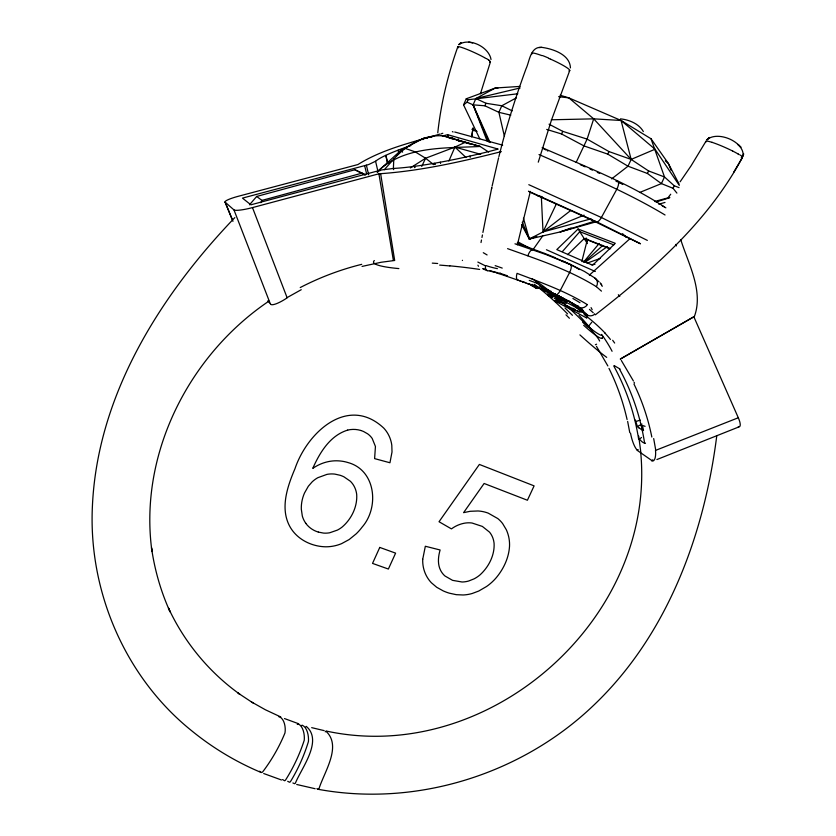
<?xml version="1.0" encoding="UTF-8"?>
<svg xmlns="http://www.w3.org/2000/svg" width="836" height="836" viewBox="0 0 836 836"><rect width="100%" height="100%" fill="white"/><g stroke="black" fill="none" stroke-linecap="round" stroke-linejoin="round"><path stroke-width="1.25" d="M577.174 307.721L577.488 305.558M393.359 169.029L393.798 159.028C406.306 145.13 425.033 133.76 444.198 136.017L480.125 146.457L488.663 152.089M570.424 67.904C570.037 54.559 552.909 48.822 541.77 47.37C530.327 46.273 529.564 61.258 526.074 68.656C515.478 97.467 506.24 126.8 498.904 156.625M716.776 435.713C704.215 535.259 667.003 636.008 592.766 706.138C520.776 774.585 415.816 807.357 317.847 789.247L316.875 788.662M437.761 132.819C440.969 103.507 447.918 74.655 457.783 46.879M471.692 136.937L472.936 128.535M471.797 136.247L473.051 127.856M481.013 242.534L481.484 240.016M481.964 237.487L482.435 234.968M482.905 232.45L491.829 187.369L491.547 188.769M592.181 309.686L591.062 307.617M620.396 359.093L694.392 316.468C703.755 291.106 688.206 263.465 680.755 239.65M492.101 186.146L498.59 157.868M517.39 244.802L530.348 191.402M743.131 155.924C744.385 141.545 717.434 130.385 706.942 139.758L709.44 137.501L706.942 139.758M581.804 261.574L587.457 239.211M743.403 154.67L743.632 153.772L742.755 156.76M480.418 93.81L490.429 61.885M538.269 162.163L551.447 120.154L569.734 70.506A20.858 2.456 24.4 0 0 550.642 59.178M560.11 95.231L568.814 97.854L593.696 118.848L587.112 139.11L576.15 162.414M567.153 301.441L564.07 298.849M587.384 241.656L585.764 238.96L586.161 237.988M448.869 161.055L454.92 147.084L465.203 142.319L480.125 146.457C445.013 148.369 404.039 145.548 377.036 172.08L401.635 149.717L424.667 137.762L431.993 137.114M479.76 138.807L463.562 104.887L466.258 98.784L495.351 87.999L519.94 86.421M463.562 104.887L467.042 102.159L468.108 99.745L517.839 93.768M467.042 102.159L473.092 104.845L484.88 105.785L485.988 103.277L501.809 105.754L512.196 110.864M546.692 129.423L561.573 133.979L562.753 131.356L587.112 139.11L608.963 151.567L631.149 159.415L648.6 170.941L664.495 176.96L674.224 185.759L679.041 187.63M676.899 193.095L673.053 188.299L661.412 183.606L647.43 173.48L628.024 166.207L607.782 154.137L608.963 151.567M647.43 173.48L648.6 170.941M673.053 188.299L674.224 185.759M421.72 166.448L425.597 158.234L454.92 147.084L480.731 154.326M556.494 203.65L543.024 231.927L529.313 239.033L521.549 224.623M260.842 202.709L261.981 200.4L362.187 173.104L365.489 174.776M620.333 358.999L694.392 316.468M705.929 141.326L691.069 165.841L680.117 181.809M733.694 172.268L742.326 157.617C707.862 221.885 652.122 270.645 595.378 314.796L595.357 314.775M542.888 235.679L533.358 249.18M668.518 197.045L670.723 194.224M591.752 322.288L587.896 327.033L582.577 322.121M583.371 262.316L599.234 243.412M249.494 204.81L256.662 196.46L354.903 169.76L362.187 173.104M562.419 251.573L579.776 231.676L613.781 244.864M396.525 155.548L401.635 149.717L404.812 148.254L415.22 151.88L425.597 158.234L433.706 164.661M384.299 169.708L393.798 159.028M458.87 44.621L460.855 42.814L458.87 44.621C469.456 37.223 489.07 47.15 491.014 59.481M234.832 217.6C159.728 295.965 97.007 395.846 92.368 507.065C88.48 591.804 125.4 677.714 191.904 730.946L193.618 732.336C214.141 748.784 236.912 762.317 261.166 772.495L261.741 772.433A7.681 2.581 -67.1 0 0 262.682 771.9C271.679 760.049 279.329 746.747 284.971 732.953C285.922 727.633 284.501 718.782 279.276 716.724A7.534 2.529 -66.5 0 0 278.973 716.86M422.88 139.622L424.667 137.762L427.165 138.431M578.073 229.012L556.807 249.598L592.651 265.221L615.286 243.307L578.073 229.012L587.405 243.621M567.613 254.666L584.197 238.605L609.601 248.679M629.518 239.075L589.328 275.159M584.688 261.835L602.84 245.366M641.515 437.479L639.509 439.14A27.473 8.883 74.5 0 0 645.496 443.216M570.674 210.547L543.024 231.927L541.352 196.868M611.638 178.873L628.024 166.207L631.149 159.415L621.064 120.478L568.814 97.854L558.615 96.694M268.941 301.117C188.696 355.216 138.525 454.512 151.985 551.561L151.504 547.747C154.65 569.87 160.846 591.533 170.105 611.879L168.444 607.991C184.338 642.236 209.094 672.248 239.796 694.225L238.041 693.054L253.13 703.034M585.127 262.295L607.5 246.484M387.57 163.333L385.72 155.36A85.167 12.456 -12.8 0 0 375.573 161.233L368.927 164.431A8.611 1.244 -13.3 0 1 366.387 165.173L242.45 198.111L250.894 204.81L378.98 170.617A9.008 1.359 -13.2 0 1 381.874 169.927L393.401 168.444A85.324 12.456 -12.8 0 0 414.342 166.374L414.614 167.597M595.378 344.735L596.59 344.213M410.34 167.942L425.597 158.234M516.46 97.802L501.809 105.754L498.883 112.327L504.401 136.299M635.37 420.048L637.377 426.496L641.996 424.071M301.253 289.695L287.072 297.616L252.482 207.6A16.657 2.539 -13.9 0 1 233.934 209.878L225.166 202.197A16.03 2.351 -13.9 0 1 238.312 196.282L357.902 164.546C382.878 148.944 412.273 142.329 440.206 133.99M638.286 449.758L637.157 450.322L651.558 460.364L652.822 459.863M532.835 237.372L529.313 239.033L522.281 222.261M587.405 315.318L579.129 309.842M679.302 185.373L655.027 149.226L631.149 159.415L593.696 118.848L551.321 119.788M584.092 215.165L543.024 231.927L590.665 218.938M639.665 192.479L661.412 183.606L664.495 176.96L651.014 138.755L621.064 120.478L593.696 118.848M656.908 459.549L738.773 426.977M693.995 317.116L738.303 417.76L655.769 450.311L653.689 438.566M571.197 227.935L560.183 231.938L529.313 239.033L523.451 218.196M586.956 263.152L600.352 258.418M636.227 421.428L640.136 420.08M410.821 145.6L407.027 146.906A112.223 16.574 -12.7 0 0 398.291 150.083L399.065 153.469M536.743 236.567L529.313 239.033L528.707 236.651M595.033 221.059L560.183 231.938L596.371 221.749M656.03 202.009L669.72 197.735M347.661 430.112C330.074 435.504 319.791 452.548 312.758 468.4C320.345 463.102 329.635 460.218 338.904 460.887A39.72 37.003 -33.8 0 1 347.964 462.548C375.886 470.093 379.429 507.4 362.166 527.046A51.717 48.206 -32.6 0 1 356.157 533.859L349.145 539.554L341.621 543.63A38.425 35.708 -32.9 0 1 333.637 546.044A39.616 36.826 -33 0 1 325.392 546.796C311.682 546.451 297.731 539.659 290.531 527.715C279.496 509.26 287.281 486.792 294.993 468.651C307.303 432.243 348.069 394.665 383.766 428.105A34.61 32.499 -38.2 0 1 389.127 436.058A34.495 32.385 -38.2 0 1 391.802 445.306L392.011 451.983L389.952 462.757L374.612 458.619L375.437 446.476L372.198 438.461A21.715 20.398 -37.8 0 0 367.641 433.821L363.681 431.575A28.142 26.418 -37.2 0 0 360.765 430.477M658.768 204.193L665.007 202.437M654.609 201.507L669.657 197.4M252.482 207.6L378.907 173.804C420.372 171.025 461.148 161.797 501.339 151.619M441.512 133.635L442.819 133.29M362.051 266.423L381.153 262.264L394.686 260.477L380.631 173.7M520.149 87.958L475.893 98.512L473.092 104.845L487.169 141.148M317.847 789.247L318.307 789.163A7.566 2.247 -78.9 0 0 319.028 788.578C324.326 771.795 342.143 746.046 325.925 731.207A7.43 2.205 -78.4 0 0 325.214 731.845M282.558 779.56L284.616 780.751A7.628 2.445 -72 0 0 285.463 780.187C293.331 767.824 299.748 754.166 304.252 740.205C304.795 734.771 303.269 726.066 298.107 723.871A7.493 2.403 -71.4 0 0 297.261 724.478M538.969 47.6L541.77 47.37M591.115 264.615L594.96 264.354M542.125 196.669L538.206 195.927L529.219 191.757M448.984 137.522L452.767 137.574M432.285 263.121L437.688 263.507M620.479 118.858C629.174 119.778 638.819 123.686 643.344 131.545M566.578 301.535C563.412 301.096 555.282 296.843 550.799 294.439M497.901 88.25L495.351 87.999L475.893 98.512L485.988 103.277M500.377 273.058L499.625 272.954M326.395 731.082C489.248 766.163 656.375 618.274 640.7 452.276M497.754 272.651L496.406 272.421M483.344 268.764L484.483 268.962M495.936 272.337L492.864 271.763M492.414 271.679L487.607 270.634M315.151 788.724L296.707 784.481M261.166 772.495L259.599 771.21M324.18 730.622L311.682 727.644M645.099 426.318L642.393 425.451L643.197 428.962M472.664 42.96L468.777 42.061M510.806 115.159L498.883 112.327L484.88 105.785M454.732 132.004L502.676 145.182M318.38 532.093L323.417 533.075A23.126 21.496 -32.7 0 0 329.729 532.762L337.326 530.129A27.055 25.164 -32.8 0 0 342.123 527.056C351.35 519.208 357.453 506.867 356.7 494.63A25.623 23.868 -33.6 0 0 355.958 490.805A26.334 24.537 -33.5 0 0 354.61 487.221L354.036 486.103A23.889 22.258 -33.8 0 0 350.326 481.222L343.941 476.823A33.639 31.308 -33 0 0 340.053 475.266L334.839 474.106A25.822 24.066 -33.4 0 0 326.97 474.378L317.816 477.711A26.522 24.704 -33.4 0 0 312.131 481.891L308.327 486.259L304.513 493A38.571 35.854 -34 0 0 301.315 509.166L302.308 515.979A26.167 24.338 -32.9 0 0 305.83 523.336M442.975 135.913A117.364 17.378 -12.6 0 1 447.605 134.669L498.172 149.09A110.864 15.947 -12.7 0 1 469.936 156.081A108.367 15.612 -12.7 0 1 442.704 161.756L434.793 163.198L435.065 164.431M440.896 135.254L465.203 142.319M448.953 137.856L452.652 138.933M456.362 140.02L469.947 143.97M579.306 311.713L574.102 309.78M514.976 243.809L545.626 254.395L569.995 264.291M484.681 265.482L477.837 262.055M281.481 779.988L263.706 773.519M497.002 272.933L518.174 280.238M507.577 248.647C537.83 259.463 568.867 269.673 596.34 286.654A6.646 6.071 -52.8 0 0 594.521 277.782L584.448 271.449L570.11 264.343M492.174 271.282L499.113 273.654M298.64 723.757L284.491 718.563M490.105 270.571L491.401 271.021M607.782 154.137L584.019 145.924L561.573 133.979M495.173 265.639L502.237 268.095M577.446 311.117C579.139 312.894 583.518 311.535 582.87 311.494M517.526 280.008L520.159 280.938M519.616 280.75L521.497 281.418M521.392 281.377L522.845 281.899M522.73 281.857L529.7 284.386M517.191 243.161L544.748 253.486M527.276 283.498L528.665 284.01M529.125 284.177L539.251 288.002M530.996 284.867L531.926 285.222M541.634 55.531L541.738 55.573A20.837 2.372 24.5 0 0 531.78 53.431A20.858 2.456 24.4 0 0 531.989 53.943M533.786 285.912L534.706 286.267M535.636 286.612L536.555 286.967M537.485 287.323L540.464 288.483M539.335 288.044L569.703 301.629M585.764 238.96L610.635 248.741M540.955 288.671L541.195 288.765A38.519 3.835 21.6 0 1 555.616 294.753M542.156 147.659C584.071 166.03 627.522 182.541 665.874 207.85M548.008 150.898L547.455 150.95M575.272 310.281L574.395 309.905M539.011 154.524C581.637 173.24 625.067 190.974 665.048 214.988M542.073 288.347L541.352 288.044A21.861 1.035 22.9 0 1 548.155 290.938M528.477 191.172L598.001 222.449L640.491 243.715M545.197 289.684L546.378 290.196M528.801 184.693L601.387 217.506L647.346 240.392M537.558 195.666L590.111 219.283L640.23 243.704M548.834 58.478L550.61 59.262M547.078 290.51L547.998 290.907M574.144 309.801L567.832 306.749M580.33 164.702L582.755 165.779M546.43 249.745L595.326 271.491M549.774 291.701L548.897 291.315L549.722 291.733M583.559 166.134L585.179 166.855M573.799 309.644L572.859 309.226M590.028 169.039L592.452 170.136M550.84 292.182L552.251 292.819M597.28 172.341L599.673 173.449M552.638 292.997L553.777 293.53M280.75 716.954L265.378 709.764L251.417 701.906M554.498 293.864L555.522 294.356M472.476 129.246L477.074 131.451M543.766 148.912L546.086 150.02M662.227 205.896L664.411 206.941M556.17 294.659L559.253 296.195M615.965 181.161L617.135 181.736M618.285 182.29L620.552 183.408M621.66 183.951L622.747 184.495M452.37 131.607L453.102 131.973M559.023 296.08L558.908 296.017A30.19 1.463 22.7 0 0 555.323 294.241M559.242 296.195L563.798 298.682M550.527 292.161L555.553 294.753A6.73 2.508 -65.7 0 0 560.225 290.562L569.588 272.526A6.761 2.518 -65.4 0 0 570.507 264.521L563.642 261.417A6.688 2.456 -65.4 0 0 562.241 261.668M466.258 98.784L468.108 99.745M567.592 300.511L567.268 300.343A38.529 3.835 21.6 0 0 555.679 294.774M554.331 296.299L553.693 295.975L567.184 306.404M567.916 306.791L567.121 306.373M549.043 124.198L562.753 131.356M534.204 285.473L577.164 308.003L585.576 314.106M354.903 169.76L364.966 175.058M560.183 296.675L564.112 298.87M568.219 300.845L577.122 306.028M556.577 300.302A4.734 4.222 -43.8 0 1 554.895 300.95L586.788 318.056M518.215 242.043L528.739 247.759M622.527 233.683L626.331 237.194M564.634 305.046L566.85 306.237M570.256 301.932L570.8 302.224M626.164 237.1L626.843 237.445M484.984 57.914L485.789 58.374M571.385 302.559L575.293 304.858M559.765 302.298L556.107 300.155M614.303 365.677L620.093 369.063M738.24 154.096L739.264 154.712M577.362 268.377L578.052 268.795M474.451 130.834L473.542 130.28M552.157 297.783L547.988 295.223M473.071 129.988L471.974 129.308M572.984 303.771L581.929 309.905L587.342 314.796M564.457 299.089L565.585 299.831M578.69 269.192L579.275 269.568M576.84 305.861L579.515 307.742M577.289 306.143L578.094 306.687M587.217 304.565C565.366 291.085 540.944 282.432 517.045 273.351A6.709 2.916 -70.6 0 0 517.965 280.165M568.344 300.605L578.899 309.654M596.371 286.675L601.45 291.127M530.661 284.668L532.657 286.173M531.644 284.679L536.304 288.232M256.662 196.46L261.981 200.4M579.306 307.564L578.658 307.084A6.604 6.124 -52.7 0 0 587.342 304.649M638.819 427.781L641.505 429.558A56.211 21.506 -20.7 0 0 643.532 430.561L643.333 429.599M579.432 307.658L582.525 310.616M594.657 277.876L599.067 281.889M530.505 284.553L529.543 283.822M665.31 160.94L668.309 163.375L679.051 183.983M621.064 120.478L655.027 149.226M554.843 300.97L555.522 301.556M589.432 309.362L593.226 312.748M454.92 147.084L465.976 157.471M594.448 313.887L594.751 314.169A6.458 6.145 -46.7 0 1 587.238 314.963M741.887 156.614L742.065 156.792A19.959 2.184 23.9 0 1 741.229 157.764M565.972 314.838L569.4 318.265M267.76 300.908L270.247 303.656L233.965 209.878M618.327 294.721L619.789 296.414M292.882 782.966L294.575 783.687A7.608 2.393 -74.1 0 0 295.39 783.123C301.712 767.647 323.062 740.8 306.321 726.421A7.472 2.351 -73.5 0 0 305.788 726.777M600.227 282.819L601.638 285.066M287.699 781.315L289.58 782.266A7.618 2.424 -73 0 0 290.405 781.702C298.034 769.245 304.179 755.514 308.442 741.522C308.902 736.077 307.345 727.404 302.204 725.178A7.482 2.372 -72.5 0 0 301.378 725.794M612.673 340.283L614.648 343.042M651.014 138.755L668.309 163.375L671.203 170.419M621.326 360.483L633.395 380.934M596.476 346.323L607.856 365.949M477.91 265.179L478.474 266.297M634.075 382.271L634.503 383.107M601.188 284.073L602.223 286.372M490.063 142.58L473.092 104.845L488.652 141.984M225.041 202.03L232.972 221.31M225.166 202.197L232.147 219.251M401.635 149.717L402.597 152.142M578.7 309.069L578.261 307.282M364.632 165.632L366.628 173.878M366.387 165.173L368.655 174.797M375.573 161.233L378.029 171.735M387.758 163.25L385.908 155.287L387.026 154.764A101.355 14.891 -12.7 0 1 398.103 150.166L398.876 153.552M393.401 168.444L393.683 169.645M414.917 167.555L414.635 166.333L416.6 166.061A99.808 14.452 -12.7 0 0 434.469 163.25L434.741 164.483M578.094 306.572L577.895 305.589M440.3 162.205L440.572 163.438M447.605 134.669L448.148 137.188M627.648 421.438L629.79 432.714M469.936 156.081L470.198 157.325M458.159 139.361L458.494 140.939M458.138 139.173L458.452 140.699M378.907 173.804L393.359 260.351M638.704 436.089L640.752 451.743M486.468 58.604A17.995 1.839 24.4 0 1 489.227 60.38M488.673 60.161A17.932 1.735 24.8 0 1 489.562 62.052M458.483 47.788A17.974 1.724 24.8 0 1 465.056 48.645A17.974 1.724 24.8 0 1 484.546 57.653M487.419 270.78A6.625 3.438 -72 0 1 485.465 265.649M497.41 268.659A17.441 3.281 13.4 0 1 486.124 265.618M542.47 55.552A20.879 2.675 25 0 1 548.625 58.092M569.744 70.506A20.785 2.362 24.5 0 1 568.898 70.872M487.252 270.488A12.373 1.641 12 0 1 482.675 268.649M534.664 285.86A5.842 2.853 -58.1 0 1 532.239 286.069M532.083 284.313A9.865 0.711 35.5 0 1 535.155 286.717M537.266 288.221A11.056 1.045 36.6 0 1 532.511 286.027M569.734 302.339A12.101 0.658 34.5 0 1 572.973 303.75M706.086 141.89A19.959 2.184 23.9 0 1 712.262 142.434M740.278 155.068A20.001 2.289 23 0 1 742.243 156.635M732.723 151.076A20.085 2.184 23.8 0 1 738.366 154.137M732.744 151.086A19.991 2.184 23.8 0 0 725.763 147.773A19.98 2.268 23.8 0 0 712 142.319M638.819 427.781A56.085 21.412 -20.7 0 1 637.377 426.506M617.679 181.161A6.981 2.602 -64 0 1 616.728 189.385L601.387 217.506A6.918 2.581 -64.4 0 1 596.611 221.791M591.7 220.025A6.855 2.539 -64.5 0 1 590.874 218.739M318.37 532.104A26.909 25.028 -32.9 0 1 305.788 523.357M347.661 430.091A25.383 23.847 -37.5 0 1 360.776 430.467M398.856 268.586A76.17 9.593 -1.3 0 1 374.371 260.55M439.663 265.096A75.951 6.761 5.1 0 1 449.852 265.942M449.852 265.838A76.316 10.481 5.3 0 1 479.613 269.432M287.239 297.783A16.678 3.981 -33.8 0 1 270.394 303.562M300.239 287.542A255.335 226.723 -35.5 0 1 361.727 264.333M379.92 170.743A71.217 8.172 -46.1 0 1 379.649 170.899M378.353 171.547A71.217 8.172 -46.1 0 1 377.882 171.756M601.69 334.421A73.923 13.198 47.9 0 1 612.077 351.287M738.303 417.76A14.703 4.034 58.6 0 1 738.282 426.788M606.706 357.369A73.944 6.96 44.5 0 1 579.912 334.881M613.781 365.99A254.917 234.77 -42.3 0 1 638.662 439.339M619.622 369.334A256.453 236.598 -39.1 0 1 644.64 443.383M601.303 335.361A43.681 6.866 47 0 1 586.882 325.277M587.572 316.781A5.026 1.599 -52.7 0 1 586.496 317.638M675.854 244.425A106.266 29.887 61.1 0 1 676.418 245.909M604.877 333A73.861 20.231 34.6 0 1 610.426 339.437M584.176 314.493A74.247 22.802 32.5 0 1 605.233 333.24M534.267 284.271A73.965 15.508 44.9 0 1 567.571 313.928M531.915 278.785A47.318 4.671 42.4 0 1 568.846 307.878A47.318 4.671 42.4 0 1 599.611 341.025M602.317 338.235A45.019 5.235 46.1 0 1 583.674 325.298M579.024 315.339A47.276 6.636 44.4 0 1 592.097 330.565M602.139 338.058A6.134 6.009 -3.8 0 1 602.672 336.668M564.979 307.982A47.307 1.672 44.3 0 1 572.43 315.297M608.974 368.394A253.162 229.231 -54.5 0 1 627.084 419.547M637.116 450.019A14.849 3.887 75.4 0 1 630.553 433.247M655.487 450.123A15.184 5.235 77.5 0 1 651.631 460.908M633.949 384.006A254.761 236.139 -26.5 0 1 651.829 437.04M560.726 301.441A206.252 9.708 34.6 0 1 554.31 298.368M549.816 294.627A178.058 7.002 33.9 0 1 552.93 297.219M549.116 291.367A21.861 1.024 22.8 0 1 555.428 294.272M562.712 261.198A25.07 1.599 22.9 0 1 568.877 264.082M555.344 258A25.059 1.609 23 0 1 562.827 261.25M570.789 264.782A37.892 2.675 22.7 0 1 576.673 267.969M572.911 298.494A100.32 6.04 25.8 0 1 579.965 302.716M527.871 255.764A6.751 2.727 -70.6 0 1 532.72 249.776M544.685 253.444A37.798 2.717 22.9 0 1 555.376 257.77M529.261 280.394A98.909 2.32 20.3 0 1 537.245 283.289M487.106 254.949A167.106 3.24 30.9 0 1 483.281 252.702M551.624 296.456A219.22 14.097 37.3 0 1 547.538 293.927M562.618 303.311A231.551 17.64 38.5 0 1 557.581 300.417M566.63 303.123A206.408 9.875 34.6 0 1 564.091 302.757M535.406 282.004A179.332 7.43 33.9 0 1 543.609 288.253M564.3 299.727A125.588 4.023 27.6 0 1 565.481 300.605M565.178 299.842A105.482 3.647 25.9 0 1 565.721 300.239M563.966 298.818A67.538 2.884 23.5 0 1 564.331 299.037M576.119 305.182A66.169 5.329 23.2 0 1 577.572 306.143M581.616 308.683A94.28 6.563 24.9 0 1 582.462 309.623M583.11 310.292A116.716 7.545 26.3 0 1 582.065 310.386M551.447 291.545A169.792 10.722 29.5 0 1 540.119 286.152M575.095 309.268A219.565 15.56 37.2 0 1 572.587 308.15M571.249 307.867A231.551 17.755 38.5 0 1 567.121 305.767M539.074 287.061A30.138 1.515 22.9 0 1 539.816 287.375M522.019 281.408A65.783 4.483 21.3 0 1 525.875 282.798M501.13 273.654A92.89 3.772 20.5 0 1 507.483 275.817M462.454 260.508A114.072 2.435 19.8 0 1 462.486 260.33M422.723 559.284L422.702 561.05A37.223 33.659 -40.4 0 0 424.416 571.176A39.073 35.331 -40.6 0 0 426.454 575.899A37.38 33.806 -40.4 0 0 431.397 582.776L436.716 587.29L443.247 590.916A58.886 53.347 -41.8 0 0 449.319 593.173L456.289 594.678L463.154 594.981A38.613 34.872 -40.8 0 0 472.141 593.518L478.756 591.031L486.562 586.496A46.994 42.521 -40.9 0 0 495.623 578.439C503.335 569.494 508.8 558.187 509.521 546.295A39.679 35.875 -41.5 0 0 508.706 536.848L508.236 535.019A43.691 39.522 -41.2 0 0 506.302 529.71L502.645 523.587A36.356 32.876 -41.7 0 0 497.786 518.56L488.224 513.137A38.059 34.422 -41.6 0 0 478.087 510.974L470.24 511.287L463.593 512.646L484.117 483.48L527.411 500.241L534.1 485.873L479.373 464.44L439.036 521.737L451.44 528.895A29.25 26.459 -41.2 0 1 464.105 523.263A25.122 22.739 -41.3 0 1 472.026 523.012L482.351 526.419L489.499 532.114A23.962 21.673 -41.5 0 1 492.634 537.412A25.373 22.948 -41.4 0 1 494.097 543.578C494.682 555.365 488.673 566.975 480.104 574.802A28.79 26.031 -40.8 0 1 473.981 578.899L468.703 580.999A25.132 22.697 -40.7 0 1 462.047 581.992L452.579 580.351L444.982 576.004A23.021 20.806 -40.5 0 1 440.603 570.361C437.385 564.039 438.2 556.557 440.112 549.983L425.336 546.253L422.723 559.284M379.763 547.423L372.532 563.401L388.374 569.044L395.606 553.139L379.763 547.423M738.784 145.245L737.812 144.367L740.947 147.272L738.784 145.245"/></g></svg>
